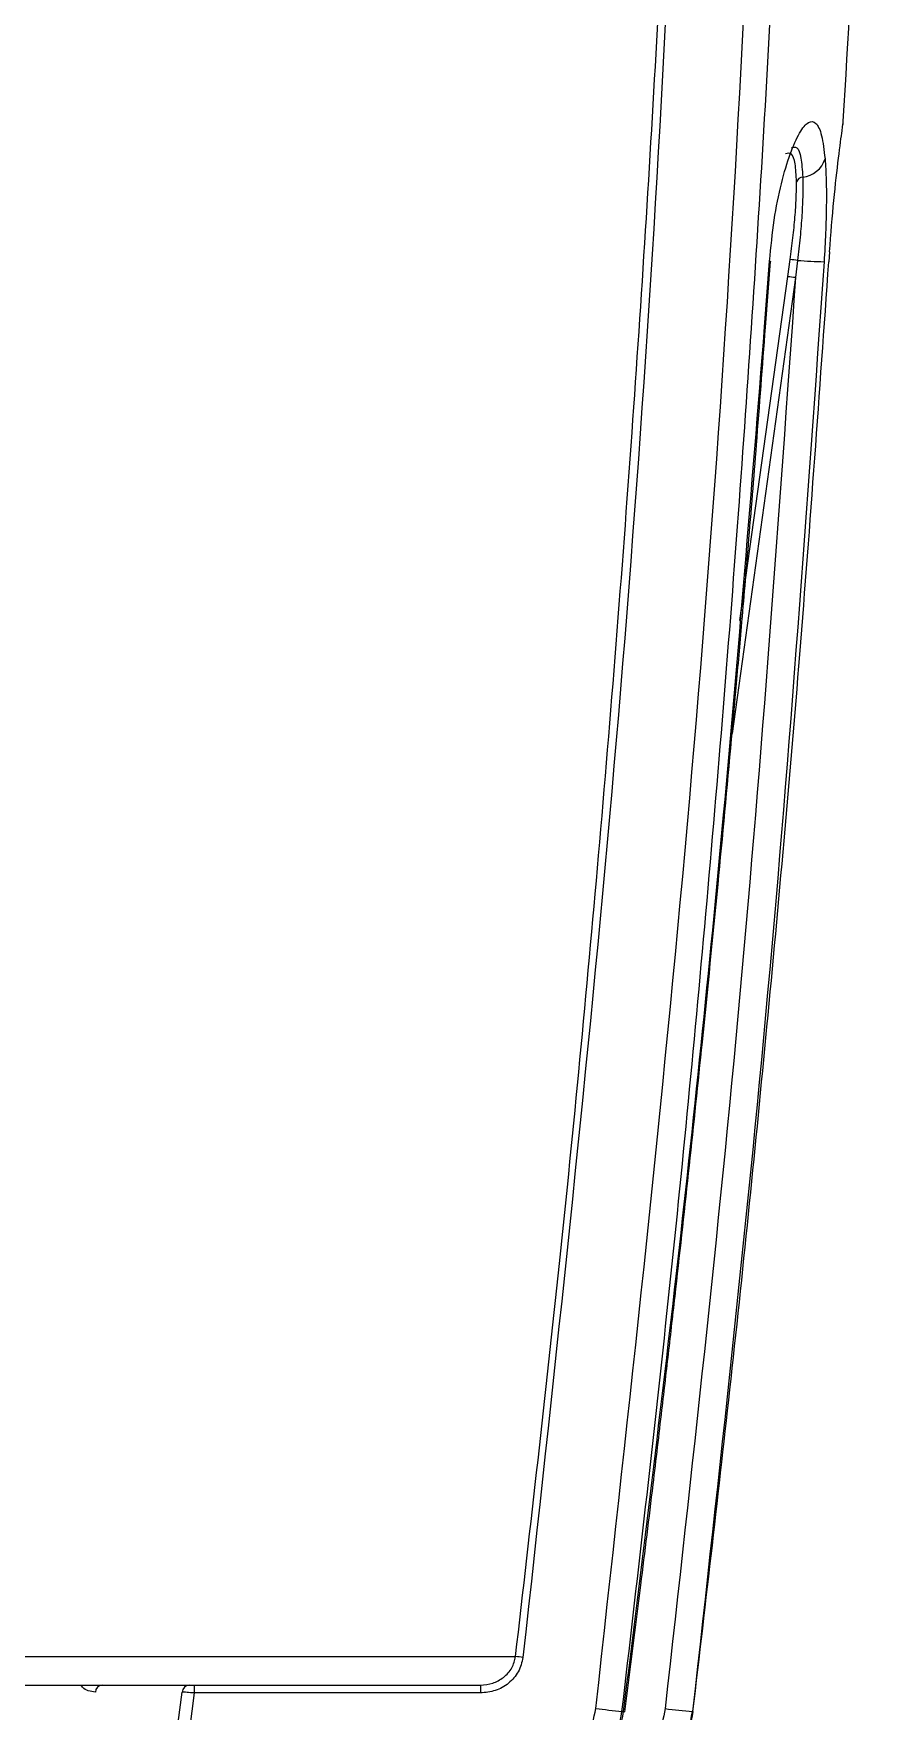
# Model space of a CAD drawing. Extents: x 7 to 135, y 3 to 97.
# Drawn here: x 59.137 to 60.694, y 6.852 to 9.978 of the extents above; entities that cross this region are included whole.
import ezdxf

# ---------------------------------------------------------------- set-up
doc = ezdxf.new("R2010")
doc.units = 0
doc.header["$MEASUREMENT"] = 0
doc.layers.add('OBJECT', color=7, linetype='CONTINUOUS')

msp = doc.modelspace()

# ---------------------------------------------------------------- linework, layer by layer
at = {"layer": 'OBJECT'}
for p, q in [((60.6211, 9.5713), (60.6199, 9.5526)), ((60.5001, 9.4311), (60.5093, 9.5539)), ((60.5019, 9.4307), (60.5111, 9.5533)), ((60.5433, 9.5248), (60.5478, 9.5568)), ((60.5617, 9.555), (60.5578, 9.5229)), ((60.5578, 9.5229), (60.4395, 8.6738)), ((60.4542, 8.8845), (60.5433, 9.5248)), ((57.4028, 6.9544), (60.0359, 6.9544)), ((59.2996, 6.0041), (59.4145, 6.8882)), ((59.4367, 6.8866), (59.3215, 6.0014)), ((59.9704, 6.8866), (59.4367, 6.8866)), ((60.2343, 6.8522), (60.2373, 6.8522)), ((60.3666, 6.8522), (60.3658, 6.8522))]:
    msp.add_line(p, q, dxfattribs=at)
at = {"layer": 'OBJECT', "flags": 128}
for points in [[(60.6211, 9.5713), (60.621, 9.5705), (60.6209, 9.5705)], [(60.5093, 9.5539), (60.511, 9.5535), (60.5111, 9.5533)], [(60.6197, 9.5525), (60.6198, 9.5525), (60.6199, 9.5526)], [(60.5001, 9.4311), (60.5018, 9.4308), (60.5019, 9.4307)], [(60.2373, 6.8522), (60.2395, 6.8517), (60.2395, 6.8516)], [(60.3666, 6.8522), (60.3665, 6.852), (60.3663, 6.852)]]:
    msp.add_lwpolyline(points, dxfattribs=at)
at = {"layer": 'OBJECT'}
for centre, radius, start, end in [((10.0774, 12.8414), 50.66, 356.57471, 357.62076), ((60.5662, 9.7584), 0.0486, 275.9554, 343.2354), ((60.5723, 9.6964), 0.0137, 94.3547, 158.4834), ((60.507, 9.1829), 0.3761, 81.6315, 83.7727), ((60.632, 10.5008), 0.9484, 265.7521, 268.7344), ((60.5105, 9.2049), 0.3215, 81.5374, 84.1375), ((59.9807, 6.3936), 0.5635, 82.9655, 84.3746), ((59.2662, 6.8878), 0.0136, 94.6025, 178.2933), ((59.4286, 6.8872), 0.0142, 92.4724, 176.0682), ((59.6476, 6.8903), 0.2109, 176.977, 180.9942), ((60.1813, 6.8903), 0.2109, 176.977, 180.9942), ((60.418, 8.7174), 1.8742, 262.8719, 264.3728), ((60.4481, 7.8927), 1.0438, 262.6654, 265.4773)]:
    msp.add_arc(centre, radius, start, end, dxfattribs=at)
for points, knots in [([(60.0359, 6.9544), (60.064, 7.1984), (60.1213, 7.6952), (60.1934, 8.4554), (60.2544, 9.2221), (60.3025, 9.9898), (60.3391, 10.7524), (60.3531, 11.2645), (60.3602, 11.5222)], [0, 0, 0, 0, 0.160827, 0.327495, 0.500007, 0.664527, 0.83119, 1, 1, 1, 1]), ([(60.3741, 11.522), (60.3577, 11.0131), (60.3247, 9.9949), (60.2166, 8.4708), (60.1053, 7.4586), (60.0497, 6.9529)], [0, 0, 0, 0, 0.333356, 0.666961, 1, 1, 1, 1]), ([(60.1855, 6.8576), (60.2428, 7.3739), (60.3576, 8.4072), (60.4691, 9.9631), (60.5031, 11.0026), (60.5201, 11.5221)], [0, 0, 0, 0, 0.333112, 0.666662, 1, 1, 1, 1]), ([(60.2343, 6.8522), (60.2622, 7.0914), (60.3189, 7.578), (60.3911, 8.3219), (60.4527, 9.0717), (60.5021, 9.8225), (60.5406, 10.5689), (60.5564, 11.07), (60.5644, 11.3222)], [0, 0, 0, 0, 0.161143, 0.327799, 0.499972, 0.664532, 0.831207, 1, 1, 1, 1]), ([(60.5093, 9.5539), (60.5119, 9.5797), (60.517, 9.6312), (60.5311, 9.7001), (60.5477, 9.756), (60.5654, 9.7953), (60.5821, 9.8152), (60.5963, 9.8136), (60.6071, 9.7915), (60.6109, 9.7601), (60.6128, 9.7444)], [0, 0, 0, 0, 0.125398, 0.250033, 0.374937, 0.500006, 0.625107, 0.75017, 0.875155, 1, 1, 1, 1]), ([(60.6211, 9.5713), (60.6238, 9.6042), (60.6291, 9.6698), (60.6382, 9.7493), (60.6454, 9.804), (60.6464, 9.8111), (60.6469, 9.8146)], [0, 0, 0, 0, 0.250566, 0.500351, 0.750175, 1, 1, 1, 1]), ([(60.6459, 9.807), (60.6459, 9.8072), (60.6466, 9.8096), (60.6468, 9.8122), (60.6469, 9.8146)], [0, 0, 0, 0, 0.0570196, 1, 1, 1, 1]), ([(60.5596, 9.7015), (60.559, 9.7136), (60.5578, 9.738), (60.5508, 9.7562), (60.5432, 9.7545), (60.5394, 9.7537)], [0, 0, 0, 0, 0.333374, 0.666661, 1, 1, 1, 1]), ([(60.5505, 9.7655), (60.5538, 9.7661), (60.5612, 9.7676), (60.5686, 9.7489), (60.5704, 9.723), (60.5713, 9.7101)], [0, 0, 0, 0, 0.296045, 0.647643, 1, 1, 1, 1]), ([(60.6128, 9.7444), (60.6136, 9.7314), (60.6153, 9.7056), (60.6154, 9.6581), (60.6141, 9.6067), (60.6121, 9.5706), (60.611, 9.5526)], [0, 0, 0, 0, 0.251428, 0.50031, 0.75055, 1, 1, 1, 1]), ([(60.5478, 9.5568), (60.5496, 9.5702), (60.5531, 9.5972), (60.5569, 9.6358), (60.5594, 9.6718), (60.5595, 9.6915), (60.5596, 9.7015)], [0, 0, 0, 0, 0.249686, 0.500038, 0.748854, 1, 1, 1, 1]), ([(60.5713, 9.7101), (60.5714, 9.6995), (60.5717, 9.6784), (60.5698, 9.6399), (60.5666, 9.5984), (60.5634, 9.5695), (60.5617, 9.555)], [0, 0, 0, 0, 0.251034, 0.499842, 0.750237, 1, 1, 1, 1]), ([(60.611, 9.5526), (60.579, 9.0987), (60.5155, 8.1969), (60.4155, 7.2984), (60.3658, 6.8522)], [0, 0, 0, 0, 0.50338, 1, 1, 1, 1]), ([(60.3666, 6.8522), (60.3908, 7.0584), (60.4407, 7.483), (60.507, 8.1394), (60.569, 8.8333), (60.6026, 9.3088), (60.6199, 9.5526)], [0, 0, 0, 0, 0.22962, 0.472827, 0.72962, 1, 1, 1, 1]), ([(60.5578, 9.5229), (60.5262, 9.078), (60.463, 8.1878), (60.3642, 7.301), (60.3148, 6.8575)], [0, 0, 0, 0, 0.499931, 1, 1, 1, 1]), ([(60.2373, 6.8522), (60.2709, 7.1223), (60.34, 7.6783), (60.4285, 8.5381), (60.4758, 9.1281), (60.5001, 9.4311)], [0, 0, 0, 0, 0.315, 0.648332, 1, 1, 1, 1]), ([(60.2395, 6.8516), (60.2496, 6.9302), (60.2676, 7.0712), (60.2905, 7.2587), (60.3078, 7.4046), (60.3219, 7.5261), (60.3479, 7.7544), (60.3789, 8.0434), (60.4129, 8.3849), (60.4332, 8.6025), (60.4475, 8.7625), (60.4581, 8.8833), (60.471, 9.0366), (60.4861, 9.2227), (60.4963, 9.3577), (60.5019, 9.4307)], [0, 0, 0, 0, 0.091692, 0.164516, 0.21848, 0.261782, 0.305976, 0.484374, 0.598107, 0.703048, 0.737316, 0.783986, 0.843321, 0.915325, 1, 1, 1, 1]), ([(60.0497, 6.9529), (60.0475, 6.9437), (60.043, 6.9252), (60.0237, 6.9036), (59.9987, 6.8893), (59.9798, 6.8875), (59.9704, 6.8866)], [0, 0, 0, 0, 0.249712, 0.499494, 0.749374, 1, 1, 1, 1]), ([(59.9706, 6.9014), (59.9783, 6.9021), (59.9936, 6.9035), (60.0144, 6.9148), (60.0305, 6.9322), (60.0342, 6.9472), (60.0359, 6.9544)], [0, 0, 0, 0, 0.250762, 0.500734, 0.760454, 1, 1, 1, 1]), ([(57.4056, 6.9014), (57.496, 6.9014), (57.6783, 6.9014), (57.9492, 6.9014), (58.2183, 6.9014), (58.4817, 6.9014), (58.7358, 6.9014), (58.976, 6.9014), (59.199, 6.9014), (59.4021, 6.9014), (59.5823, 6.9014), (59.7377, 6.9014), (59.8695, 6.9014), (59.9371, 6.9014), (59.9706, 6.9014)], [0, 0, 0, 0, 0.080292, 0.161895, 0.244722, 0.329339, 0.414466, 0.5, 0.585539, 0.670666, 0.755278, 0.83811, 0.919711, 1, 1, 1, 1]), ([(59.2526, 6.8882), (59.2482, 6.8887), (59.2399, 6.8897), (59.2305, 6.8942), (59.2269, 6.9), (59.2261, 6.9014)], [0, 0, 0, 0, 0.463255, 0.878217, 1, 1, 1, 1]), ([(59.4367, 6.8866), (59.4343, 6.8868), (59.4297, 6.8871), (59.4233, 6.8876), (59.4179, 6.888), (59.4156, 6.8881), (59.4145, 6.8882)], [0, 0, 0, 0, 0.250298, 0.499776, 0.749475, 1, 1, 1, 1]), ([(60.141, 6.7567), (60.1521, 6.7718), (60.1744, 6.8022), (60.1818, 6.8391), (60.1855, 6.8576)], [0, 0, 0, 0, 0.498689, 1, 1, 1, 1]), ([(60.1789, 6.7244), (60.1929, 6.744), (60.2206, 6.7826), (60.2298, 6.8292), (60.2343, 6.8522)], [0, 0, 0, 0, 0.506802, 1, 1, 1, 1]), ([(60.1814, 6.7244), (60.1955, 6.7441), (60.2233, 6.7827), (60.2327, 6.8293), (60.2373, 6.8522)], [0, 0, 0, 0, 0.5090499, 1, 1, 1, 1]), ([(60.3148, 6.8575), (60.3113, 6.8391), (60.3042, 6.8024), (60.2828, 6.7718), (60.2721, 6.7565)], [0, 0, 0, 0, 0.501551, 1, 1, 1, 1]), ([(60.3118, 6.7244), (60.3254, 6.7439), (60.3525, 6.7827), (60.3614, 6.8291), (60.3658, 6.8522)], [0, 0, 0, 0, 0.5034059, 1, 1, 1, 1]), ([(60.3666, 6.8522), (60.3622, 6.8295), (60.3532, 6.7831), (60.3262, 6.7443), (60.3123, 6.7244)], [0, 0, 0, 0, 0.488528, 1, 1, 1, 1])]:
    msp.add_open_spline(points, degree=3, knots=knots, dxfattribs=at)

doc.saveas('drawing.dxf')
